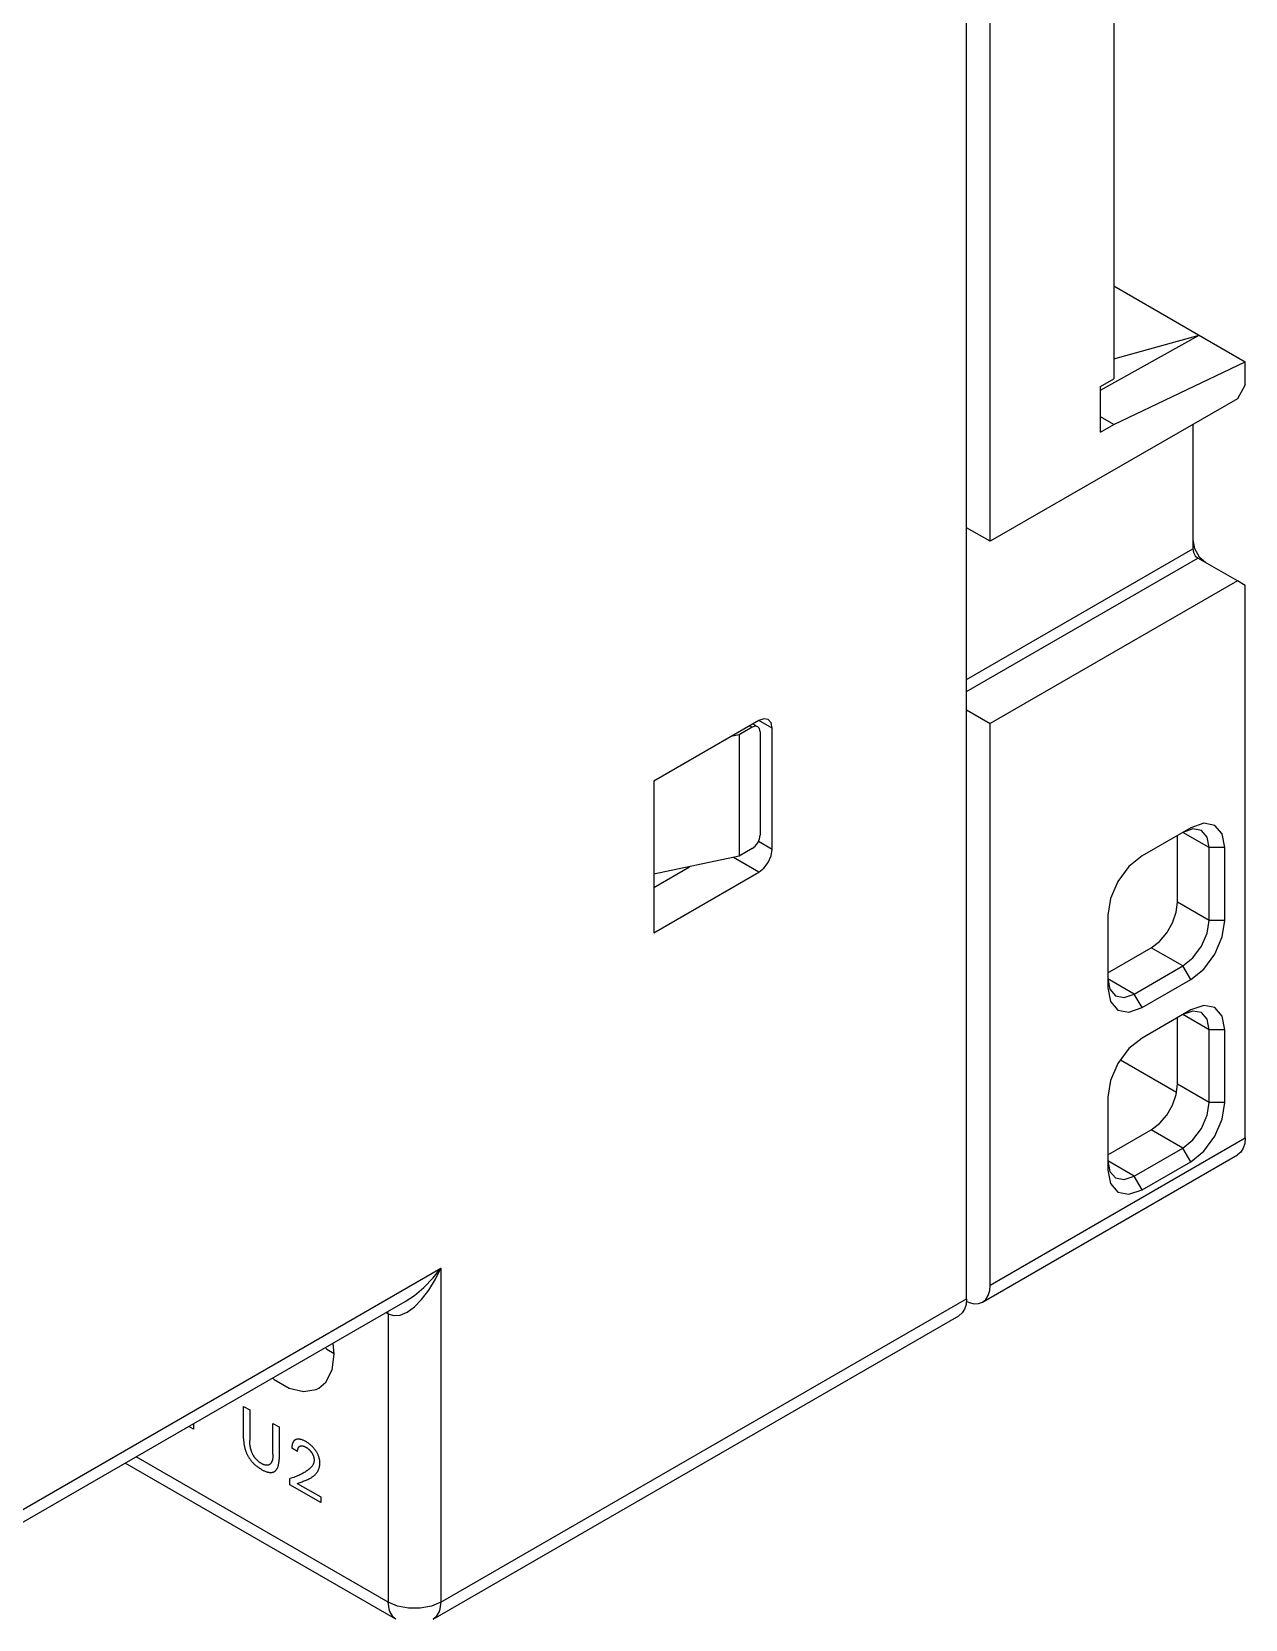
# Model space of a CAD drawing. Extents: x 0 to 420, y 0 to 297.
# Drawn here: x 200.62 to 233.25, y 99.7 to 142.4 of the extents above; entities that cross this region are included whole.
import ezdxf

# ---------------------------------------------------------------- set-up
doc = ezdxf.new("R2010")
doc.units = 0
doc.header["$LTSCALE"] = 23.1
doc.layers.add('40000_ISO', color=7, linetype='CONTINUOUS')

msp = doc.modelspace()

# ---------------------------------------------------------------- linework, layer by layer
at = {"layer": '40000_ISO', "color": 7, "linetype": 'CONTINUOUS'}
for p, q in [((225.759, 108.32), (225.759, 180.172)), ((226.395, 128.692), (226.395, 159.719)), ((229.719, 158.861), (229.719, 133.06)), ((229.719, 135.56), (233.254, 133.519)), ((229.365, 132.754), (232.017, 134.234)), ((229.719, 133.6), (232.017, 134.234)), ((229.719, 131.835), (233.254, 133.519)), ((233.254, 132.897), (233.254, 133.519)), ((229.365, 132.856), (229.719, 133.06)), ((229.365, 131.631), (229.365, 132.856)), ((233.254, 132.897), (233.042, 132.529)), ((233.042, 132.529), (226.395, 128.692)), ((229.719, 131.835), (229.365, 132.039)), ((229.365, 131.631), (229.719, 131.835)), ((231.84, 131.835), (231.84, 128.487)), ((226.395, 128.692), (225.759, 129.059)), ((231.84, 128.732), (231.887, 128.501)), ((225.759, 124.977), (231.84, 128.487)), ((225.759, 124.65), (231.981, 128.242)), ((231.84, 128.487), (231.859, 128.395)), ((231.859, 128.395), (231.911, 128.305)), ((231.887, 128.501), (232.017, 128.277)), ((231.911, 128.305), (231.981, 128.242)), ((233.042, 127.63), (231.981, 128.242)), ((232.017, 128.277), (232.193, 128.12)), ((233.042, 127.63), (226.395, 123.793)), ((233.254, 127.508), (233.042, 127.63)), ((233.254, 112.647), (233.254, 127.508)), ((220.173, 123.874), (217.344, 122.241)), ((220.308, 123.921), (220.173, 123.874)), ((220.526, 123.67), (220.173, 123.874)), ((220.423, 123.899), (220.308, 123.921)), ((220.499, 123.811), (220.423, 123.899)), ((225.759, 124.16), (226.395, 123.793)), ((219.642, 123.486), (219.419, 123.439)), ((219.996, 123.691), (219.642, 123.486)), ((219.642, 123.486), (219.642, 120.22)), ((219.925, 123.731), (219.996, 123.691)), ((220.077, 123.719), (219.996, 123.691)), ((220.013, 123.782), (220.093, 123.736)), ((220.146, 123.705), (220.077, 123.719)), ((220.192, 123.653), (220.146, 123.705)), ((220.208, 123.568), (220.192, 123.653)), ((220.208, 123.568), (220.208, 120.792)), ((220.526, 123.67), (220.499, 123.811)), ((220.526, 120.404), (220.526, 123.67)), ((226.395, 108.687), (226.395, 123.793)), ((217.344, 122.241), (217.344, 118.159)), ((231.787, 120.986), (230.479, 120.231)), ((231.845, 120.957), (231.575, 120.863)), ((232.282, 120.455), (231.575, 120.863)), ((232.139, 121.108), (231.787, 120.986)), ((232.075, 120.913), (231.845, 120.957)), ((232.228, 120.736), (232.075, 120.913)), ((232.437, 121.05), (232.139, 121.108)), ((232.636, 120.821), (232.437, 121.05)), ((219.996, 120.425), (219.642, 120.22)), ((219.996, 120.425), (220.077, 120.49)), ((220.077, 120.49), (220.146, 120.583)), ((220.146, 120.583), (220.192, 120.689)), ((220.526, 120.404), (220.16, 120.616)), ((220.192, 120.689), (220.208, 120.792)), ((231.433, 118.985), (231.433, 120.782)), ((232.282, 120.455), (232.228, 120.736)), ((232.706, 120.455), (232.282, 120.455)), ((232.282, 118.495), (232.282, 120.455)), ((232.706, 120.455), (232.636, 120.821)), ((232.706, 118.495), (232.706, 120.455)), ((219.642, 120.22), (217.344, 119.735)), ((220.173, 119.792), (219.487, 120.188)), ((220.308, 119.901), (220.423, 120.056)), ((220.423, 120.056), (220.499, 120.232)), ((220.499, 120.232), (220.526, 120.404)), ((230.479, 120.231), (230.127, 119.947)), ((217.344, 119.384), (218.304, 119.938)), ((217.344, 118.159), (220.173, 119.792)), ((220.173, 119.792), (220.308, 119.901)), ((230.127, 119.947), (229.829, 119.544)), ((229.829, 119.544), (229.629, 119.085)), ((229.629, 119.085), (229.559, 118.638)), ((231.298, 118.427), (231.399, 118.713)), ((231.399, 118.713), (231.433, 118.985)), ((232.282, 118.495), (231.433, 118.985)), ((229.559, 118.638), (229.559, 116.679)), ((231.142, 118.157), (231.298, 118.427)), ((232.228, 118.152), (232.282, 118.495)), ((232.706, 118.495), (232.282, 118.495)), ((232.636, 118.049), (232.706, 118.495)), ((230.726, 117.761), (230.945, 117.927)), ((230.945, 117.927), (231.142, 118.157)), ((232.075, 117.799), (232.228, 118.152)), ((232.437, 117.589), (232.636, 118.049)), ((229.559, 117.087), (230.726, 117.761)), ((231.575, 117.271), (230.726, 117.761)), ((231.575, 117.271), (231.845, 117.489)), ((231.845, 117.489), (232.075, 117.799)), ((232.139, 117.187), (232.437, 117.589)), ((230.267, 116.515), (231.575, 117.271)), ((231.787, 116.903), (231.575, 117.271)), ((231.787, 116.903), (232.139, 117.187)), ((230.267, 116.515), (229.559, 116.924)), ((229.559, 116.924), (229.613, 116.642)), ((229.559, 116.679), (229.629, 116.313)), ((229.613, 116.642), (229.767, 116.466)), ((230.479, 116.148), (231.787, 116.903)), ((229.629, 116.313), (229.829, 116.084)), ((229.767, 116.466), (229.996, 116.421)), ((229.996, 116.421), (230.267, 116.515)), ((230.479, 116.148), (230.267, 116.515)), ((232.139, 116.209), (231.787, 116.087)), ((232.437, 116.151), (232.139, 116.209)), ((232.636, 115.922), (232.437, 116.151)), ((229.829, 116.084), (230.127, 116.026)), ((230.127, 116.026), (230.479, 116.148)), ((231.787, 116.087), (230.479, 115.332)), ((231.433, 114.086), (231.433, 115.883)), ((231.845, 116.058), (231.575, 115.964)), ((232.282, 115.556), (231.575, 115.964)), ((232.075, 116.014), (231.845, 116.058)), ((232.228, 115.837), (232.075, 116.014)), ((232.282, 115.556), (232.228, 115.837)), ((232.706, 115.556), (232.636, 115.922)), ((230.479, 115.332), (230.127, 115.048)), ((232.706, 115.556), (232.282, 115.556)), ((232.282, 113.596), (232.282, 115.556)), ((232.706, 113.596), (232.706, 115.556)), ((230.127, 115.048), (229.829, 114.645)), ((229.829, 114.645), (229.629, 114.186)), ((229.903, 114.745), (231.407, 113.877)), ((229.629, 114.186), (229.559, 113.739)), ((231.399, 113.814), (231.433, 114.086)), ((232.282, 113.596), (231.433, 114.086)), ((229.559, 113.739), (229.559, 111.78)), ((231.298, 113.528), (231.399, 113.814)), ((232.228, 113.253), (232.282, 113.596)), ((232.706, 113.596), (232.282, 113.596)), ((232.636, 113.15), (232.706, 113.596)), ((230.945, 113.028), (231.142, 113.257)), ((231.142, 113.257), (231.298, 113.528)), ((232.075, 112.9), (232.228, 113.253)), ((229.559, 112.188), (230.726, 112.862)), ((230.726, 112.862), (230.945, 113.028)), ((231.575, 112.372), (230.726, 112.862)), ((231.845, 112.59), (232.075, 112.9)), ((232.437, 112.69), (232.636, 113.15)), ((226.395, 108.687), (233.254, 112.647)), ((230.267, 111.616), (231.575, 112.372)), ((231.575, 112.372), (231.845, 112.59)), ((231.787, 112.004), (231.575, 112.372)), ((232.139, 112.288), (232.437, 112.69)), ((233.2, 112.366), (233.135, 112.262)), ((233.24, 112.496), (233.2, 112.366)), ((233.254, 112.647), (233.24, 112.496)), ((226.188, 108.23), (233.047, 112.189)), ((230.267, 111.616), (229.559, 112.025)), ((229.559, 112.025), (229.613, 111.743)), ((230.479, 111.249), (231.787, 112.004)), ((231.787, 112.004), (232.139, 112.288)), ((233.135, 112.262), (233.047, 112.189)), ((229.559, 111.78), (229.629, 111.414)), ((229.613, 111.743), (229.767, 111.567)), ((229.767, 111.567), (229.996, 111.522)), ((229.996, 111.522), (230.267, 111.616)), ((230.479, 111.249), (230.267, 111.616)), ((229.629, 111.414), (229.829, 111.185)), ((229.829, 111.185), (230.127, 111.127)), ((230.127, 111.127), (230.479, 111.249)), ((199.384, 102.074), (211.617, 109.137)), ((211.41, 108.882), (211.617, 109.137)), ((211.475, 108.844), (211.617, 109.137)), ((211.617, 109.137), (211.617, 100.155)), ((210.906, 108.41), (211.161, 108.625)), ((211.103, 108.296), (211.295, 108.547)), ((211.161, 108.625), (211.41, 108.882)), ((211.295, 108.547), (211.475, 108.844)), ((226.341, 108.406), (226.382, 108.536)), ((226.382, 108.536), (226.395, 108.687)), ((199.177, 101.616), (210.66, 108.246)), ((210.659, 108.246), (210.906, 108.41)), ((210.71, 107.958), (210.907, 108.099)), ((210.907, 108.099), (211.103, 108.296)), ((211.617, 100.155), (225.759, 108.32)), ((225.705, 108.038), (225.64, 107.935)), ((225.745, 108.168), (225.705, 108.038)), ((225.759, 108.32), (225.745, 108.168)), ((225.752, 108.249), (225.826, 108.215)), ((225.826, 108.215), (225.959, 108.185)), ((225.959, 108.185), (226.081, 108.19)), ((226.081, 108.19), (226.188, 108.23)), ((226.188, 108.23), (226.276, 108.302)), ((226.276, 108.302), (226.341, 108.406)), ((210.142, 107.947), (210.202, 107.912)), ((210.202, 107.912), (210.19, 107.975)), ((210.202, 107.912), (210.349, 107.864)), ((210.202, 107.912), (210.202, 100.155)), ((210.349, 107.864), (210.521, 107.878)), ((210.521, 107.878), (210.71, 107.958)), ((211.41, 99.697), (225.552, 107.862)), ((225.64, 107.935), (225.552, 107.862)), ((208.507, 107.003), (208.552, 106.963)), ((208.552, 106.963), (208.751, 106.848)), ((208.696, 106.403), (208.753, 106.83)), ((208.753, 106.83), (208.719, 107.125)), ((208.528, 106.077), (208.696, 106.403)), ((207.093, 106.187), (207.137, 106.146)), ((207.137, 106.146), (207.54, 105.914)), ((207.54, 105.914), (207.926, 105.822)), ((208.265, 105.878), (208.338, 105.914)), ((208.338, 105.914), (208.528, 106.077)), ((207.926, 105.822), (208.265, 105.878)), ((206.313, 105.421), (206.478, 105.326)), ((206.313, 104.557), (206.313, 105.421)), ((206.478, 105.326), (206.478, 104.503)), ((204.966, 104.811), (204.838, 104.885)), ((204.966, 104.962), (204.966, 104.811)), ((207.104, 104.965), (207.268, 104.87)), ((207.104, 104.142), (207.104, 104.965)), ((207.268, 104.87), (207.268, 104.006)), ((206.313, 104.557), (206.314, 104.536)), ((206.314, 104.536), (206.314, 104.516)), ((206.314, 104.516), (206.315, 104.495)), ((206.315, 104.495), (206.317, 104.473)), ((206.317, 104.473), (206.318, 104.452)), ((206.318, 104.452), (206.321, 104.431)), ((206.321, 104.431), (206.324, 104.409)), ((206.324, 104.409), (206.327, 104.387)), ((206.327, 104.387), (206.331, 104.367)), ((206.331, 104.367), (206.335, 104.347)), ((206.335, 104.347), (206.339, 104.328)), ((206.339, 104.328), (206.344, 104.308)), ((206.344, 104.308), (206.349, 104.288)), ((206.349, 104.288), (206.355, 104.267)), ((206.355, 104.267), (206.362, 104.247)), ((206.362, 104.247), (206.369, 104.227)), ((206.369, 104.227), (206.375, 104.21)), ((206.375, 104.21), (206.382, 104.193)), ((206.382, 104.193), (206.389, 104.177)), ((206.478, 104.486), (206.478, 104.503)), ((206.478, 104.468), (206.478, 104.486)), ((206.479, 104.451), (206.478, 104.468)), ((206.48, 104.433), (206.479, 104.451)), ((206.482, 104.415), (206.48, 104.433)), ((206.483, 104.397), (206.482, 104.415)), ((206.486, 104.379), (206.483, 104.397)), ((206.488, 104.365), (206.486, 104.379)), ((206.49, 104.35), (206.488, 104.365)), ((206.492, 104.336), (206.49, 104.35)), ((206.495, 104.322), (206.492, 104.336)), ((206.498, 104.307), (206.495, 104.322)), ((206.502, 104.292), (206.498, 104.307)), ((206.506, 104.278), (206.502, 104.292)), ((206.51, 104.263), (206.506, 104.278)), ((206.514, 104.25), (206.51, 104.263)), ((206.518, 104.236), (206.514, 104.25)), ((206.522, 104.223), (206.518, 104.236)), ((206.527, 104.209), (206.522, 104.223)), ((206.532, 104.196), (206.527, 104.209)), ((206.538, 104.182), (206.532, 104.196)), ((207.612, 104.336), (207.611, 104.328)), ((207.611, 104.328), (207.611, 104.321)), ((207.611, 104.321), (207.611, 104.313)), ((207.611, 104.313), (207.611, 104.305)), ((207.611, 104.305), (207.611, 104.297)), ((207.767, 104.207), (207.611, 104.297)), ((207.613, 104.351), (207.612, 104.343)), ((207.612, 104.343), (207.612, 104.336)), ((207.614, 104.358), (207.613, 104.351)), ((207.615, 104.366), (207.614, 104.358)), ((207.616, 104.373), (207.615, 104.366)), ((207.617, 104.38), (207.616, 104.373)), ((207.618, 104.387), (207.617, 104.38)), ((207.62, 104.394), (207.618, 104.387)), ((207.621, 104.401), (207.62, 104.394)), ((207.623, 104.407), (207.621, 104.401)), ((207.625, 104.413), (207.623, 104.407)), ((207.626, 104.419), (207.625, 104.413)), ((207.628, 104.425), (207.626, 104.419)), ((207.63, 104.431), (207.628, 104.425)), ((207.632, 104.436), (207.63, 104.431)), ((207.634, 104.442), (207.632, 104.436)), ((207.637, 104.447), (207.634, 104.442)), ((207.639, 104.452), (207.637, 104.447)), ((207.642, 104.457), (207.639, 104.452)), ((207.644, 104.462), (207.642, 104.457)), ((207.647, 104.467), (207.644, 104.462)), ((207.65, 104.471), (207.647, 104.467)), ((207.653, 104.476), (207.65, 104.471)), ((207.656, 104.48), (207.653, 104.476)), ((207.659, 104.485), (207.656, 104.48)), ((207.662, 104.488), (207.659, 104.485)), ((207.666, 104.492), (207.662, 104.488)), ((207.669, 104.496), (207.666, 104.492)), ((207.672, 104.499), (207.669, 104.496)), ((207.676, 104.502), (207.672, 104.499)), ((207.679, 104.505), (207.676, 104.502)), ((207.683, 104.508), (207.679, 104.505)), ((207.687, 104.511), (207.683, 104.508)), ((207.691, 104.514), (207.687, 104.511)), ((207.695, 104.517), (207.691, 104.514)), ((207.699, 104.519), (207.695, 104.517)), ((207.703, 104.522), (207.699, 104.519)), ((207.707, 104.524), (207.703, 104.522)), ((207.711, 104.526), (207.707, 104.524)), ((207.716, 104.528), (207.711, 104.526)), ((207.72, 104.53), (207.716, 104.528)), ((207.732, 104.534), (207.72, 104.53)), ((207.744, 104.537), (207.732, 104.534)), ((207.756, 104.54), (207.744, 104.537)), ((207.769, 104.541), (207.756, 104.54)), ((207.767, 104.225), (207.768, 104.234)), ((207.767, 104.216), (207.767, 104.225)), ((207.767, 104.207), (207.767, 104.216)), ((207.768, 104.242), (207.769, 104.25)), ((207.768, 104.234), (207.768, 104.242)), ((207.782, 104.542), (207.769, 104.541)), ((207.769, 104.25), (207.77, 104.259)), ((207.77, 104.259), (207.772, 104.267)), ((207.772, 104.267), (207.774, 104.274)), ((207.774, 104.274), (207.775, 104.28)), ((207.775, 104.28), (207.777, 104.286)), ((207.777, 104.286), (207.779, 104.292)), ((207.779, 104.292), (207.781, 104.298)), ((207.781, 104.298), (207.783, 104.303)), ((207.795, 104.542), (207.782, 104.542)), ((207.783, 104.303), (207.785, 104.308)), ((207.785, 104.308), (207.788, 104.313)), ((207.788, 104.313), (207.791, 104.318)), ((207.791, 104.318), (207.794, 104.323)), ((207.794, 104.323), (207.797, 104.327)), ((207.809, 104.541), (207.795, 104.542)), ((207.797, 104.327), (207.8, 104.331)), ((207.8, 104.331), (207.804, 104.335)), ((207.804, 104.335), (207.807, 104.338)), ((207.807, 104.338), (207.811, 104.341)), ((207.824, 104.539), (207.809, 104.541)), ((207.811, 104.341), (207.815, 104.344)), ((207.815, 104.344), (207.819, 104.347)), ((207.819, 104.347), (207.823, 104.35)), ((207.823, 104.35), (207.828, 104.352)), ((207.839, 104.536), (207.824, 104.539)), ((207.828, 104.352), (207.833, 104.355)), ((207.833, 104.355), (207.838, 104.357)), ((207.838, 104.357), (207.843, 104.359)), ((207.854, 104.533), (207.839, 104.536)), ((207.843, 104.359), (207.849, 104.36)), ((207.849, 104.36), (207.855, 104.361)), ((207.869, 104.529), (207.854, 104.533)), ((207.855, 104.361), (207.861, 104.362)), ((207.861, 104.362), (207.866, 104.363)), ((207.866, 104.363), (207.873, 104.363)), ((207.885, 104.524), (207.869, 104.529)), ((207.873, 104.363), (207.879, 104.363)), ((207.879, 104.363), (207.885, 104.363)), ((207.902, 104.517), (207.885, 104.524)), ((207.885, 104.363), (207.892, 104.362)), ((207.892, 104.362), (207.899, 104.361)), ((207.899, 104.361), (207.905, 104.36)), ((207.919, 104.51), (207.902, 104.517)), ((207.905, 104.36), (207.912, 104.358)), ((207.912, 104.358), (207.919, 104.356)), ((207.936, 104.502), (207.919, 104.51)), ((207.919, 104.356), (207.926, 104.354)), ((207.926, 104.354), (207.934, 104.351)), ((207.934, 104.351), (207.941, 104.349)), ((207.953, 104.494), (207.936, 104.502)), ((207.941, 104.349), (207.949, 104.345)), ((207.949, 104.345), (207.957, 104.342)), ((207.971, 104.485), (207.953, 104.494)), ((207.957, 104.342), (207.965, 104.338)), ((207.965, 104.338), (207.973, 104.334)), ((207.988, 104.475), (207.971, 104.485)), ((207.973, 104.334), (207.98, 104.33)), ((207.98, 104.33), (207.988, 104.326)), ((208.005, 104.465), (207.988, 104.475)), ((207.988, 104.326), (207.997, 104.32)), ((207.997, 104.32), (208.006, 104.315)), ((208.022, 104.455), (208.005, 104.465)), ((208.006, 104.315), (208.014, 104.309)), ((208.014, 104.309), (208.023, 104.304)), ((208.039, 104.443), (208.022, 104.455)), ((208.023, 104.304), (208.032, 104.297)), ((208.032, 104.297), (208.04, 104.291)), ((208.056, 104.432), (208.039, 104.443)), ((208.04, 104.291), (208.049, 104.284)), ((208.049, 104.284), (208.056, 104.279)), ((208.073, 104.42), (208.056, 104.432)), ((208.056, 104.279), (208.062, 104.273)), ((208.062, 104.273), (208.069, 104.267)), ((208.069, 104.267), (208.075, 104.261)), ((208.089, 104.407), (208.073, 104.42)), ((208.075, 104.261), (208.082, 104.255)), ((208.082, 104.255), (208.088, 104.249)), ((208.088, 104.249), (208.095, 104.242)), ((208.104, 104.395), (208.089, 104.407)), ((208.095, 104.242), (208.101, 104.235)), ((208.101, 104.235), (208.107, 104.229)), ((208.119, 104.382), (208.104, 104.395)), ((208.107, 104.229), (208.113, 104.222)), ((208.113, 104.222), (208.118, 104.215)), ((208.118, 104.215), (208.124, 104.208)), ((208.134, 104.369), (208.119, 104.382)), ((208.124, 104.208), (208.129, 104.201)), ((208.129, 104.201), (208.135, 104.194)), ((208.149, 104.355), (208.134, 104.369)), ((208.135, 104.194), (208.14, 104.186)), ((208.163, 104.341), (208.149, 104.355)), ((208.177, 104.327), (208.163, 104.341)), ((208.19, 104.312), (208.177, 104.327)), ((208.203, 104.298), (208.19, 104.312)), ((208.216, 104.282), (208.203, 104.298)), ((208.228, 104.267), (208.216, 104.282)), ((208.24, 104.251), (208.228, 104.267)), ((208.251, 104.235), (208.24, 104.251)), ((208.262, 104.219), (208.251, 104.235)), ((208.272, 104.204), (208.262, 104.219)), ((208.281, 104.188), (208.272, 104.204)), ((210.41, 99.697), (203.131, 103.899)), ((210.202, 100.155), (203.424, 104.068)), ((206.389, 104.177), (206.396, 104.16)), ((206.396, 104.16), (206.404, 104.143)), ((206.404, 104.143), (206.412, 104.127)), ((206.412, 104.127), (206.42, 104.11)), ((206.42, 104.11), (206.429, 104.094)), ((206.429, 104.094), (206.438, 104.078)), ((206.438, 104.078), (206.448, 104.062)), ((206.448, 104.062), (206.457, 104.046)), ((206.457, 104.046), (206.467, 104.031)), ((206.467, 104.031), (206.478, 104.015)), ((206.478, 104.015), (206.488, 104)), ((206.488, 104), (206.499, 103.986)), ((206.499, 103.986), (206.51, 103.971)), ((206.51, 103.971), (206.521, 103.957)), ((206.521, 103.957), (206.533, 103.943)), ((206.533, 103.943), (206.547, 103.927)), ((206.543, 104.169), (206.538, 104.182)), ((206.549, 104.156), (206.543, 104.169)), ((206.547, 103.927), (206.561, 103.911)), ((206.555, 104.145), (206.549, 104.156)), ((206.56, 104.133), (206.555, 104.145)), ((206.566, 104.122), (206.56, 104.133)), ((206.561, 103.911), (206.575, 103.896)), ((206.572, 104.111), (206.566, 104.122)), ((206.578, 104.1), (206.572, 104.111)), ((206.575, 103.896), (206.59, 103.881)), ((206.585, 104.089), (206.578, 104.1)), ((206.591, 104.079), (206.585, 104.089)), ((206.59, 103.881), (206.605, 103.867)), ((206.598, 104.068), (206.591, 104.079)), ((206.605, 104.058), (206.598, 104.068)), ((206.612, 104.048), (206.605, 104.058)), ((206.605, 103.867), (206.62, 103.853)), ((206.62, 104.038), (206.612, 104.048)), ((206.627, 104.028), (206.62, 104.038)), ((206.62, 103.853), (206.635, 103.84)), ((206.635, 104.019), (206.627, 104.028)), ((206.643, 104.009), (206.635, 104.019)), ((206.635, 103.84), (206.65, 103.827)), ((206.651, 104), (206.643, 104.009)), ((206.65, 103.827), (206.667, 103.813)), ((206.659, 103.991), (206.651, 104)), ((206.667, 103.983), (206.659, 103.991)), ((206.676, 103.974), (206.667, 103.983)), ((206.667, 103.813), (206.685, 103.8)), ((206.684, 103.966), (206.676, 103.974)), ((206.693, 103.958), (206.684, 103.966)), ((206.685, 103.8), (206.702, 103.787)), ((206.704, 103.949), (206.693, 103.958)), ((206.702, 103.787), (206.72, 103.775)), ((206.714, 103.94), (206.704, 103.949)), ((206.725, 103.931), (206.714, 103.94)), ((206.72, 103.775), (206.737, 103.763)), ((206.736, 103.923), (206.725, 103.931)), ((206.747, 103.915), (206.736, 103.923)), ((206.758, 103.908), (206.747, 103.915)), ((206.769, 103.901), (206.758, 103.908)), ((206.78, 103.894), (206.769, 103.901)), ((206.791, 103.887), (206.78, 103.894)), ((206.802, 103.881), (206.791, 103.887)), ((206.813, 103.875), (206.802, 103.881)), ((206.825, 103.869), (206.813, 103.875)), ((206.836, 103.864), (206.825, 103.869)), ((206.847, 103.859), (206.836, 103.864)), ((206.858, 103.855), (206.847, 103.859)), ((206.869, 103.851), (206.858, 103.855)), ((206.879, 103.848), (206.869, 103.851)), ((206.89, 103.845), (206.879, 103.848)), ((206.899, 103.842), (206.89, 103.845)), ((206.907, 103.841), (206.899, 103.842)), ((206.916, 103.839), (206.907, 103.841)), ((206.924, 103.838), (206.916, 103.839)), ((206.932, 103.838), (206.924, 103.838)), ((206.94, 103.838), (206.932, 103.838)), ((206.948, 103.838), (206.94, 103.838)), ((206.956, 103.838), (206.948, 103.838)), ((206.963, 103.839), (206.956, 103.838)), ((206.971, 103.841), (206.963, 103.839)), ((206.978, 103.843), (206.971, 103.841)), ((206.985, 103.845), (206.978, 103.843)), ((206.992, 103.848), (206.985, 103.845)), ((206.998, 103.851), (206.992, 103.848)), ((207.005, 103.854), (206.998, 103.851)), ((207.011, 103.858), (207.005, 103.854)), ((207.017, 103.862), (207.011, 103.858)), ((207.022, 103.867), (207.017, 103.862)), ((207.028, 103.871), (207.022, 103.867)), ((207.033, 103.876), (207.028, 103.871)), ((207.039, 103.883), (207.033, 103.876)), ((207.045, 103.89), (207.039, 103.883)), ((207.05, 103.897), (207.045, 103.89)), ((207.055, 103.904), (207.05, 103.897)), ((207.06, 103.912), (207.055, 103.904)), ((207.064, 103.92), (207.06, 103.912)), ((207.069, 103.929), (207.064, 103.92)), ((207.073, 103.938), (207.069, 103.929)), ((207.077, 103.948), (207.073, 103.938)), ((207.08, 103.958), (207.077, 103.948)), ((207.084, 103.969), (207.08, 103.958)), ((207.087, 103.98), (207.084, 103.969)), ((207.089, 103.991), (207.087, 103.98)), ((207.092, 104.002), (207.089, 103.991)), ((207.094, 104.014), (207.092, 104.002)), ((207.096, 104.026), (207.094, 104.014)), ((207.098, 104.042), (207.096, 104.026)), ((207.1, 104.058), (207.098, 104.042)), ((207.102, 104.074), (207.1, 104.058)), ((207.103, 104.091), (207.102, 104.074)), ((207.104, 104.124), (207.103, 104.107)), ((207.103, 104.107), (207.103, 104.091)), ((207.104, 104.142), (207.104, 104.124)), ((207.219, 103.752), (207.225, 103.765)), ((207.225, 103.765), (207.231, 103.778)), ((207.231, 103.778), (207.237, 103.792)), ((207.237, 103.792), (207.242, 103.806)), ((207.242, 103.806), (207.246, 103.821)), ((207.246, 103.821), (207.25, 103.836)), ((207.25, 103.836), (207.254, 103.852)), ((207.254, 103.852), (207.257, 103.87)), ((207.257, 103.87), (207.26, 103.888)), ((207.26, 103.888), (207.262, 103.907)), ((207.262, 103.907), (207.264, 103.926)), ((207.264, 103.926), (207.266, 103.946)), ((207.266, 103.946), (207.267, 103.966)), ((207.267, 103.986), (207.268, 104.006)), ((207.267, 103.966), (207.267, 103.986)), ((208.115, 103.771), (208.104, 103.761)), ((208.126, 103.782), (208.115, 103.771)), ((208.136, 103.794), (208.126, 103.782)), ((208.146, 103.806), (208.136, 103.794)), ((208.14, 104.186), (208.145, 104.179)), ((208.145, 104.179), (208.15, 104.172)), ((208.155, 103.818), (208.146, 103.806)), ((208.15, 104.172), (208.154, 104.165)), ((208.154, 104.165), (208.158, 104.157)), ((208.164, 103.831), (208.155, 103.818)), ((208.158, 104.157), (208.163, 104.15)), ((208.163, 104.15), (208.167, 104.143)), ((208.173, 103.845), (208.164, 103.831)), ((208.167, 104.143), (208.17, 104.135)), ((208.17, 104.135), (208.174, 104.128)), ((208.181, 103.859), (208.173, 103.845)), ((208.174, 104.128), (208.178, 104.12)), ((208.178, 104.12), (208.181, 104.113)), ((208.181, 104.113), (208.184, 104.105)), ((208.185, 103.869), (208.181, 103.859)), ((208.184, 104.105), (208.187, 104.097)), ((208.19, 103.879), (208.185, 103.869)), ((208.187, 104.097), (208.19, 104.09)), ((208.19, 104.09), (208.192, 104.082)), ((208.194, 103.889), (208.19, 103.879)), ((208.192, 104.082), (208.195, 104.074)), ((208.198, 103.9), (208.194, 103.889)), ((208.195, 104.074), (208.197, 104.066)), ((208.197, 104.066), (208.199, 104.059)), ((208.201, 103.911), (208.198, 103.9)), ((208.199, 104.059), (208.201, 104.051)), ((208.201, 104.051), (208.203, 104.043)), ((208.204, 103.922), (208.201, 103.911)), ((208.203, 104.043), (208.204, 104.035)), ((208.204, 104.035), (208.206, 104.027)), ((208.206, 103.934), (208.204, 103.922)), ((208.206, 104.027), (208.207, 104.019)), ((208.208, 103.946), (208.206, 103.934)), ((208.207, 104.019), (208.208, 104.01)), ((208.208, 104.01), (208.209, 104.002)), ((208.209, 103.958), (208.208, 103.946)), ((208.209, 104.002), (208.209, 103.994)), ((208.209, 103.994), (208.21, 103.987)), ((208.21, 103.971), (208.209, 103.958)), ((208.21, 103.987), (208.21, 103.979)), ((208.21, 103.979), (208.21, 103.971)), ((208.29, 104.172), (208.281, 104.188)), ((208.299, 104.156), (208.29, 104.172)), ((208.307, 104.14), (208.299, 104.156)), ((208.315, 104.123), (208.307, 104.14)), ((208.322, 104.107), (208.315, 104.123)), ((208.328, 104.09), (208.322, 104.107)), ((208.334, 104.074), (208.328, 104.09)), ((208.34, 104.057), (208.334, 104.074)), ((208.345, 104.041), (208.34, 104.057)), ((208.343, 103.757), (208.348, 103.772)), ((208.349, 104.024), (208.345, 104.041)), ((208.348, 103.772), (208.352, 103.787)), ((208.353, 104.008), (208.349, 104.024)), ((208.352, 103.787), (208.356, 103.803)), ((208.357, 103.99), (208.353, 104.008)), ((208.356, 103.803), (208.359, 103.82)), ((208.36, 103.973), (208.357, 103.99)), ((208.359, 103.82), (208.362, 103.836)), ((208.362, 103.956), (208.36, 103.973)), ((208.364, 103.939), (208.362, 103.956)), ((208.362, 103.836), (208.364, 103.854)), ((208.365, 103.922), (208.364, 103.939)), ((208.364, 103.854), (208.365, 103.871)), ((208.366, 103.905), (208.365, 103.922)), ((208.365, 103.871), (208.366, 103.889)), ((208.366, 103.889), (208.366, 103.905)), ((206.737, 103.763), (206.755, 103.752)), ((206.755, 103.752), (206.773, 103.741)), ((206.773, 103.741), (206.79, 103.73)), ((206.79, 103.73), (206.808, 103.72)), ((206.808, 103.72), (206.826, 103.711)), ((206.826, 103.711), (206.843, 103.702)), ((206.843, 103.702), (206.861, 103.693)), ((206.861, 103.693), (206.878, 103.685)), ((206.878, 103.685), (206.896, 103.678)), ((206.896, 103.678), (206.913, 103.671)), ((206.913, 103.671), (206.931, 103.665)), ((206.931, 103.665), (206.946, 103.661)), ((206.946, 103.661), (206.961, 103.657)), ((206.961, 103.657), (206.976, 103.653)), ((206.976, 103.653), (206.991, 103.65)), ((206.991, 103.65), (207.005, 103.648)), ((207.005, 103.648), (207.02, 103.646)), ((207.02, 103.646), (207.034, 103.646)), ((207.034, 103.646), (207.048, 103.646)), ((207.048, 103.646), (207.06, 103.646)), ((207.06, 103.646), (207.071, 103.647)), ((207.071, 103.647), (207.082, 103.649)), ((207.082, 103.649), (207.093, 103.651)), ((207.093, 103.651), (207.103, 103.654)), ((207.103, 103.654), (207.114, 103.658)), ((207.114, 103.658), (207.124, 103.662)), ((207.124, 103.662), (207.133, 103.666)), ((207.133, 103.666), (207.143, 103.671)), ((207.143, 103.671), (207.152, 103.677)), ((207.152, 103.677), (207.161, 103.683)), ((207.161, 103.683), (207.169, 103.69)), ((207.169, 103.69), (207.177, 103.697)), ((207.177, 103.697), (207.185, 103.705)), ((207.185, 103.705), (207.192, 103.713)), ((207.192, 103.713), (207.199, 103.721)), ((207.199, 103.721), (207.206, 103.731)), ((207.206, 103.731), (207.212, 103.74)), ((207.212, 103.74), (207.219, 103.752)), ((207.596, 103.49), (207.561, 103.479)), ((207.561, 103.313), (207.561, 103.479)), ((207.631, 103.501), (207.596, 103.49)), ((207.665, 103.513), (207.631, 103.501)), ((207.699, 103.526), (207.665, 103.513)), ((207.732, 103.538), (207.699, 103.526)), ((207.764, 103.552), (207.732, 103.538)), ((207.757, 103.351), (207.783, 103.361)), ((207.757, 103.351), (208.39, 102.986)), ((207.796, 103.566), (207.764, 103.552)), ((207.783, 103.361), (207.809, 103.37)), ((207.828, 103.581), (207.796, 103.566)), ((207.809, 103.37), (207.835, 103.38)), ((207.858, 103.596), (207.828, 103.581)), ((207.835, 103.38), (207.888, 103.398)), ((207.888, 103.611), (207.858, 103.596)), ((207.918, 103.628), (207.888, 103.611)), ((207.888, 103.398), (207.914, 103.408)), ((207.914, 103.408), (207.941, 103.417)), ((207.947, 103.645), (207.918, 103.628)), ((207.941, 103.417), (207.967, 103.427)), ((207.969, 103.658), (207.947, 103.645)), ((207.967, 103.427), (207.993, 103.437)), ((207.991, 103.672), (207.969, 103.658)), ((208.012, 103.686), (207.991, 103.672)), ((207.993, 103.437), (208.019, 103.448)), ((208.033, 103.701), (208.012, 103.686)), ((208.019, 103.448), (208.045, 103.459)), ((208.054, 103.717), (208.033, 103.701)), ((208.045, 103.459), (208.07, 103.471)), ((208.074, 103.733), (208.054, 103.717)), ((208.07, 103.471), (208.095, 103.484)), ((208.093, 103.751), (208.074, 103.733)), ((208.104, 103.761), (208.093, 103.751)), ((208.095, 103.484), (208.112, 103.493)), ((208.112, 103.493), (208.129, 103.503)), ((208.129, 103.503), (208.145, 103.513)), ((208.145, 103.513), (208.161, 103.524)), ((208.161, 103.524), (208.177, 103.535)), ((208.177, 103.535), (208.192, 103.546)), ((208.192, 103.546), (208.207, 103.559)), ((208.207, 103.559), (208.221, 103.572)), ((208.221, 103.572), (208.235, 103.585)), ((208.235, 103.585), (208.249, 103.599)), ((208.249, 103.599), (208.262, 103.614)), ((208.262, 103.614), (208.275, 103.63)), ((208.275, 103.63), (208.287, 103.646)), ((208.287, 103.646), (208.298, 103.663)), ((208.298, 103.663), (208.306, 103.675)), ((208.306, 103.675), (208.313, 103.688)), ((208.313, 103.688), (208.32, 103.701)), ((208.32, 103.701), (208.326, 103.714)), ((208.326, 103.714), (208.332, 103.728)), ((208.332, 103.728), (208.338, 103.742)), ((208.338, 103.742), (208.343, 103.757)), ((208.39, 102.834), (207.561, 103.313)), ((208.39, 102.986), (208.39, 102.834)), ((210.456, 100.049), (210.202, 100.155)), ((210.236, 99.925), (210.202, 100.155)), ((210.336, 99.754), (210.236, 99.925)), ((210.753, 99.993), (210.456, 100.049)), ((211.066, 99.993), (210.753, 99.993)), ((211.364, 100.049), (211.066, 99.993)), ((211.617, 100.155), (211.364, 100.049)), ((211.583, 99.925), (211.483, 99.754)), ((211.617, 100.155), (211.583, 99.925)), ((210.41, 99.697), (210.336, 99.754)), ((211.483, 99.754), (211.41, 99.697))]:
    msp.add_line(p, q, dxfattribs=at)

doc.saveas('drawing.dxf')
